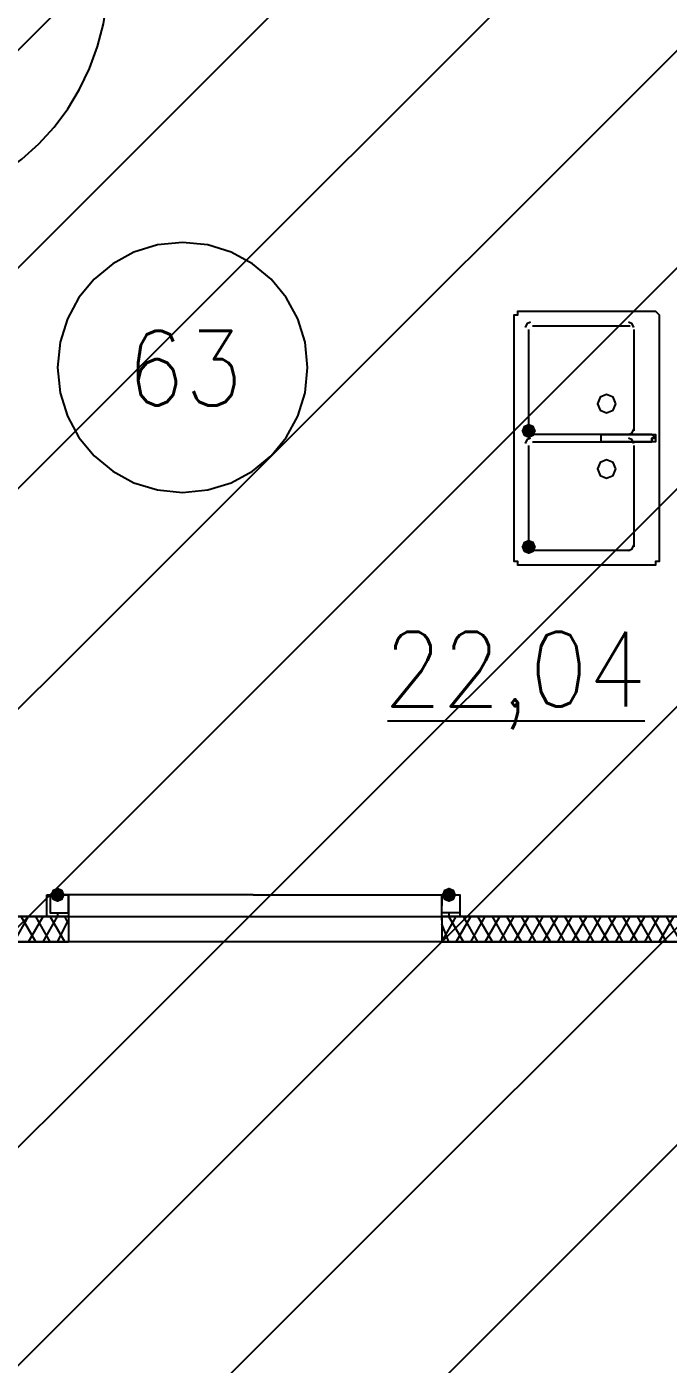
# Model space of a CAD drawing. Header units: millimetres. Extents: x 0 to 420, y 0 to 297.
# Drawn here: x 370.23 to 377.72, y 147.98 to 163.6 of the extents above; entities that cross this region are included whole.
import ezdxf

# ---------------------------------------------------------------- set-up
doc = ezdxf.new("R2010")
doc.units = ezdxf.units.MM
doc.layers.get('0').update_dxf_attribs({"linetype": 'CONTINUOUS'})
doc.styles.get("Standard").update_dxf_attribs({"font": 'STANDARD'})

msp = doc.modelspace()

# ---------------------------------------------------------------- hatches: boundary and pattern name
at = {"true_color": 0x000007}
for points in [[(376.174, 158.877), (376.149129, 158.817204), (376.089333, 158.792333), (376.029537, 158.817204), (376.004667, 158.877), (376.029537, 158.936796), (376.089333, 158.961667), (376.149129, 158.936796)], [(376.174, 157.522333), (376.149129, 157.462538), (376.089333, 157.437667), (376.029537, 157.462538), (376.004667, 157.522333), (376.029537, 157.582129), (376.089333, 157.607), (376.149129, 157.582129)], [(370.670667, 153.458333), (370.645796, 153.398537), (370.586, 153.373667), (370.526204, 153.398537), (370.501333, 153.458333), (370.526204, 153.518129), (370.586, 153.543), (370.645796, 153.518129)], [(375.242667, 153.458333), (375.217796, 153.398537), (375.158, 153.373667), (375.098204, 153.398537), (375.073333, 153.458333), (375.098204, 153.518129), (375.158, 153.543), (375.217796, 153.518129)]]:
    msp.add_hatch(color=0, dxfattribs=at).paths.add_polyline_path(points, flags=0)

# ---------------------------------------------------------------- linework, layer by layer
at = {"color": 0, "true_color": 0x000004}
for points in [[(325.204667, 118.448666), (371.178667, 164.380333)], [(327.787, 118.448666), (373.718667, 164.380333)], [(330.327, 118.448666), (376.301, 164.380333)], [(332.909334, 118.448666), (377.867334, 163.364333)], [(335.491667, 118.448666), (377.867334, 160.824333)], [(338.031667, 118.448666), (377.867334, 158.241999)], [(340.614, 118.448666), (377.867334, 155.701999)], [(343.154, 118.448666), (377.867334, 153.119666)], [(345.736334, 118.448666), (380.195667, 152.907999)]]:
    msp.add_lwpolyline(points, dxfattribs=at)
at = {"color": 0, "true_color": 0x000007}
for points in [[(377.867333, 153.204333), (377.867333, 164.380333), (361.272667, 164.380333), (361.272667, 153.204333)], [(375.92, 157.395333), (375.92, 160.189333), (375.92, 160.231667), (375.962333, 160.231667), (375.962333, 160.274), (377.571, 160.274), (377.613333, 160.231667), (377.613333, 160.189333), (377.613333, 157.395333), (377.613333, 157.353), (377.571, 157.353), (377.571, 157.310667), (375.962333, 157.310667), (375.962333, 157.353), (375.92, 157.353)], [(377.105333, 159.1945), (377.07434, 159.26934), (376.9995, 159.300333), (376.92466, 159.26934), (376.893667, 159.1945), (376.92466, 159.11966), (376.9995, 159.088667), (377.07434, 159.11966)], [(376.978333, 158.75), (376.936, 158.75), (376.936, 158.792333), (376.936, 158.834667), (376.978333, 158.834667), (377.528667, 158.834667), (377.571, 158.792333), (377.528667, 158.792333), (377.528667, 158.75)], [(377.274667, 158.834667), (377.401667, 158.834667)], [(377.274667, 158.75), (377.401667, 158.75)], [(377.401667, 158.75), (377.528667, 158.75), (377.528667, 158.792333), (377.571, 158.792333), (377.528667, 158.834667), (377.401667, 158.834667), (377.571, 158.834667), (377.571, 158.75)], [(377.105333, 158.4325), (377.07434, 158.50734), (376.9995, 158.538333), (376.92466, 158.50734), (376.893667, 158.4325), (376.92466, 158.35766), (376.9995, 158.326667), (377.07434, 158.35766)], [(370.459, 153.458333), (370.713, 153.458333), (370.713, 153.204333), (370.459, 153.204333)], [(370.501333, 153.458333), (370.501333, 153.246667), (370.713, 153.246667), (370.713, 153.458333)], [(368.723333, 152.908), (361.272667, 152.908), (361.272667, 118.448667), (373.930333, 118.448667), (373.930333, 124.502333), (390.440333, 124.502333), (390.440333, 135.805333), (390.440333, 152.908)]]:
    msp.add_lwpolyline(points, close=True, dxfattribs=at)
for points in [[(368.405833, 161.417), (368.689342, 161.431316), (368.96466, 161.473334), (369.230395, 161.54166), (369.485151, 161.634901), (369.727537, 161.751663), (369.956157, 161.890552), (370.169619, 162.050176), (370.366528, 162.229139), (370.545491, 162.426048), (370.705114, 162.639509), (370.844004, 162.86813), (370.960766, 163.110515), (371.054007, 163.365272), (371.122333, 163.631006), (371.164351, 163.906325), (371.178667, 164.189833)], [(373.507, 159.617833), (373.477328, 159.912177), (373.392228, 160.186329), (373.257572, 160.434416), (373.079232, 160.650566), (372.863083, 160.828905), (372.614996, 160.963561), (372.340844, 161.048661), (372.0465, 161.078333), (371.752156, 161.048661), (371.478004, 160.963561), (371.229917, 160.828905), (371.013768, 160.650566), (370.835428, 160.434416), (370.700772, 160.186329), (370.615672, 159.912177), (370.586, 159.617833)], [(376.1105, 160.147), (376.065605, 160.128394), (376.047, 160.0835)], [(377.317, 160.0835), (377.298394, 160.128394), (377.2535, 160.147)], [(376.089333, 158.877), (376.089333, 160.062333)], [(376.131667, 160.104667), (377.274667, 160.104667)], [(377.317, 160.062333), (377.317, 158.877)], [(370.586, 159.617833), (370.615672, 159.32349), (370.700772, 159.049338), (370.835428, 158.801251), (371.013768, 158.585101), (371.229917, 158.406762), (371.478004, 158.272106), (371.752156, 158.187005), (372.0465, 158.157333), (372.340844, 158.187005), (372.614996, 158.272106), (372.863083, 158.406762), (373.079232, 158.585101), (373.257572, 158.801251), (373.392228, 159.049338), (373.477328, 159.32349), (373.507, 159.617833)], [(376.047, 158.898167), (376.065605, 158.853272), (376.1105, 158.834667)], [(377.2535, 158.834667), (377.298394, 158.853272), (377.317, 158.898167)], [(376.1105, 158.792333), (376.065605, 158.773728), (376.047, 158.728833)], [(377.274667, 158.834667), (376.131667, 158.834667)], [(376.131667, 158.75), (377.274667, 158.75)], [(377.317, 158.728833), (377.298394, 158.773728), (377.2535, 158.792333)], [(376.089333, 157.522333), (376.089333, 158.707667)], [(377.317, 158.707667), (377.317, 157.522333)], [(376.047, 157.5435), (376.065605, 157.498606), (376.1105, 157.48)], [(377.274667, 157.48), (376.131667, 157.48)], [(377.2535, 157.48), (377.298394, 157.498606), (377.317, 157.5435)], [(374.438333, 155.490333), (377.444, 155.490333)], [(372.872, 153.458333), (370.713, 153.458333), (370.713, 153.331333)], [(372.872, 153.458333), (375.073333, 153.458333), (375.285, 153.458333), (375.285, 153.246667), (375.073333, 153.246667), (375.073333, 153.458333), (375.285, 153.458333), (375.285, 153.204333), (375.073333, 153.204333), (375.073333, 153.458333), (375.073333, 153.331333)], [(370.586, 153.246667), (370.586, 153.204333)], [(370.713, 153.331333), (370.713, 153.204333), (372.872, 153.204333)], [(372.872, 153.204333), (375.073333, 153.204333), (375.073333, 153.331333)], [(375.158, 153.246667), (375.158, 153.204333)], [(370.713, 153.204333), (366.056333, 153.204333)], [(370.078, 152.908), (370.247333, 153.204333)], [(370.332, 152.908), (370.162667, 153.204333)], [(370.247333, 152.908), (370.416667, 153.204333)], [(370.501333, 152.908), (370.332, 153.204333)], [(370.416667, 152.908), (370.586, 153.204333)], [(370.670667, 152.908), (370.501333, 153.204333)], [(370.586, 152.908), (370.713, 153.162)], [(370.713, 153.119667), (370.670667, 153.204333)], [(370.713, 153.204333), (370.713, 152.908)], [(370.713, 153.204333), (370.713, 152.908)], [(375.073333, 153.162), (375.073333, 153.204333)], [(375.073333, 152.908), (375.242667, 153.204333)], [(375.073333, 153.204333), (375.073333, 152.908)], [(375.073333, 153.204333), (375.073333, 152.908)], [(377.867333, 153.204333), (375.073333, 153.204333)], [(375.158, 152.908), (375.073333, 153.119667)], [(375.327333, 152.908), (375.158, 153.204333)], [(375.242667, 152.908), (375.412, 153.204333)], [(375.496667, 152.908), (375.327333, 153.204333)], [(375.412, 152.908), (375.581333, 153.204333)], [(375.666, 152.908), (375.496667, 153.204333)], [(375.581333, 152.908), (375.750667, 153.204333)], [(375.835333, 152.908), (375.666, 153.204333)], [(375.750667, 152.908), (375.92, 153.204333)], [(376.004667, 152.908), (375.835333, 153.204333)], [(375.92, 152.908), (376.089333, 153.204333)], [(376.174, 152.908), (376.004667, 153.204333)], [(376.089333, 152.908), (376.258667, 153.204333)], [(376.343333, 152.908), (376.174, 153.204333)], [(376.258667, 152.908), (376.428, 153.204333)], [(376.512667, 152.908), (376.343333, 153.204333)], [(376.428, 152.908), (376.597333, 153.204333)], [(376.682, 152.908), (376.512667, 153.204333)], [(376.597333, 152.908), (376.766667, 153.204333)], [(376.851333, 152.908), (376.682, 153.204333)], [(376.766667, 152.908), (376.936, 153.204333)], [(377.020667, 152.908), (376.851333, 153.204333)], [(376.936, 152.908), (377.105333, 153.204333)], [(377.19, 152.908), (377.020667, 153.204333)], [(377.105333, 152.908), (377.274667, 153.204333)], [(377.359333, 152.908), (377.19, 153.204333)], [(377.274667, 152.908), (377.444, 153.204333)], [(377.528667, 152.908), (377.359333, 153.204333)], [(377.444, 152.908), (377.613333, 153.204333)], [(377.698, 152.908), (377.528667, 153.204333)], [(377.613333, 152.908), (377.782667, 153.204333)], [(377.867333, 152.908), (377.698, 153.204333)], [(366.056333, 152.908), (370.713, 152.908)], [(375.073333, 152.908), (390.440333, 152.908)]]:
    msp.add_lwpolyline(points, dxfattribs=at)

# ---------------------------------------------------------------- texts
at = {"color": 0, "true_color": 0x000007, "char_height": 0.872032, "attachment_point": 1}
for s, insert, width in [('63', (371.39032, 160.045366), 1.06581688), ('22,04', (374.395993, 156.531695), 2.85832715)]:
    msp.add_mtext(s, dxfattribs=dict(at, insert=insert, width=width))

doc.saveas('drawing.dxf')
